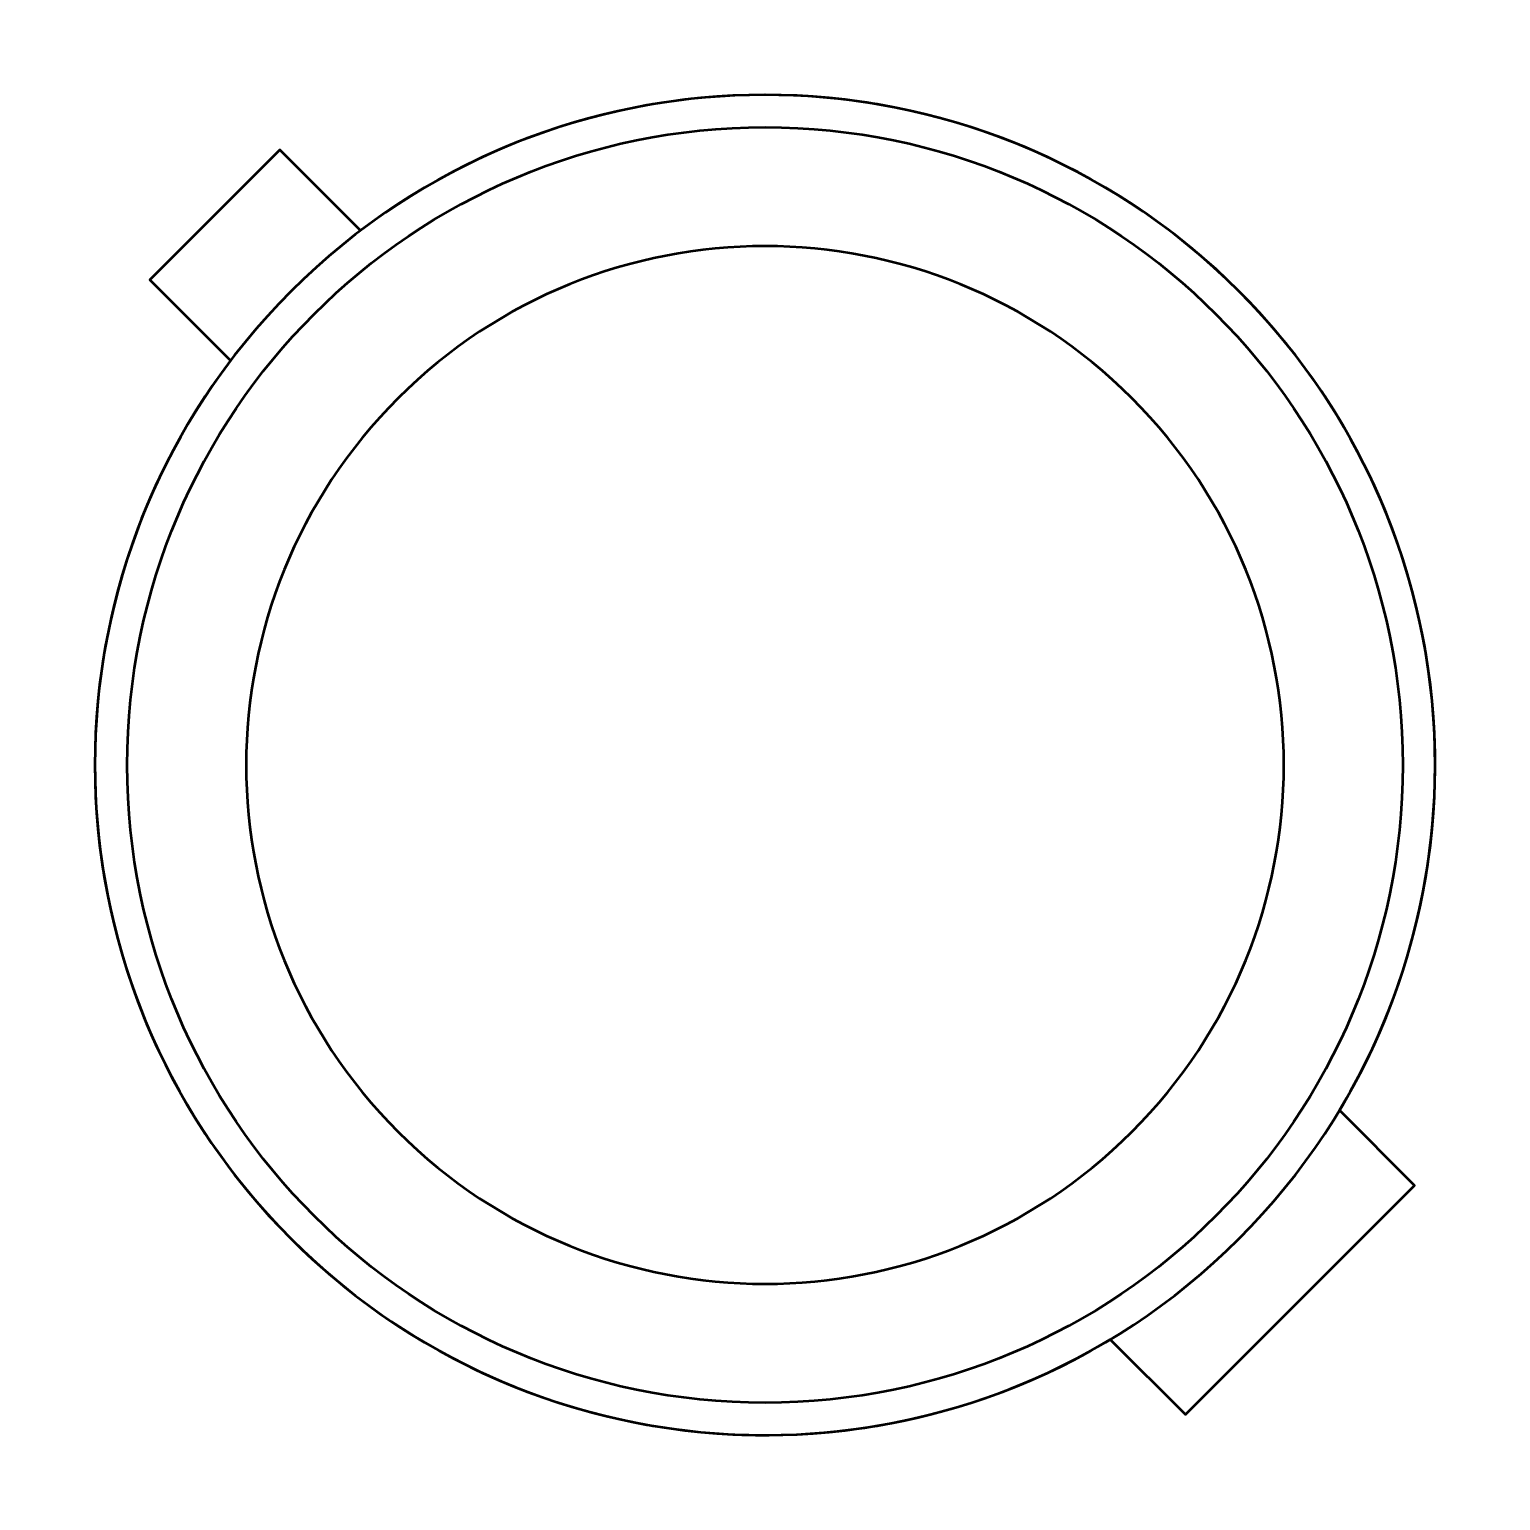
# Model space of a CAD drawing. Header units: centimetres. Extents: x -12.4 to 13.9, y -15.4 to 15.6.
# Drawn here: x 7.1 to 13.9, y -15.4 to -8.6 of the extents above; entities that cross this region are included whole.
import ezdxf

# ---------------------------------------------------------------- set-up
doc = ezdxf.new("R2010")
doc.units = ezdxf.units.CM
doc.header["$MEASUREMENT"] = 0
doc.layers.add('Layer 1', color=7, linetype='Continuous')

msp = doc.modelspace()

# ---------------------------------------------------------------- linework, layer by layer
at = {"layer": 'Layer 1', "lineweight": 53}
msp.add_ellipse((10.5, -12), major_axis=(0, 2.95), ratio=1, dxfattribs=at)
at = {"layer": 'Layer 1', "color": 4, "lineweight": 53}
for points, knots in [([(8.30796, -9.80796), (9.5186, -8.59733), (11.48139, -8.59733), (12.69203, -9.80796), (12.69203, -9.80796), (13.90266, -11.0186), (13.90266, -12.98139), (12.69203, -14.19203), (12.69203, -14.19203), (11.48139, -15.40266), (9.5186, -15.40266), (8.30796, -14.19203), (8.30796, -14.19203), (7.09733, -12.98139), (7.09733, -11.0186), (8.30796, -9.80796)], [0, 0, 0, 0, 0.2, 0.2, 0.2, 0.2, 0.4, 0.4, 0.4, 0.4, 0.6, 0.6, 0.6, 0.6, 1, 1, 1, 1]), ([(8.62908, -9.52804), (9.84401, -8.60614), (11.58336, -8.6993), (12.69203, -9.80796), (12.69203, -9.80796), (13.71976, -10.8357), (13.87483, -12.40544), (13.15761, -13.59695), (13.15761, -13.59695), (13.15761, -13.59695), (13.5052, -13.94454), (13.5052, -13.94454), (13.5052, -13.94454), (13.5052, -13.94454), (12.44454, -15.0052), (12.44454, -15.0052), (12.44454, -15.0052), (12.44454, -15.0052), (12.09695, -14.65761), (12.09695, -14.65761), (12.09695, -14.65761), (10.90544, -15.37483), (9.3357, -15.21976), (8.30796, -14.19203), (8.30796, -14.19203), (7.1993, -13.08336), (7.10614, -11.34401), (8.02804, -10.12908), (8.02804, -10.12908), (8.02804, -10.12908), (7.65389, -9.75493), (7.65389, -9.75493), (7.65389, -9.75493), (7.65389, -9.75493), (8.25493, -9.15389), (8.25493, -9.15389), (8.25493, -9.15389), (8.25493, -9.15389), (8.62908, -9.52804), (8.62908, -9.52804)], [0, 0, 0, 0, 0.0909091, 0.0909091, 0.0909091, 0.0909091, 0.1818182, 0.1818182, 0.1818182, 0.1818182, 0.2727273, 0.2727273, 0.2727273, 0.2727273, 0.3636364, 0.3636364, 0.3636364, 0.3636364, 0.4545455, 0.4545455, 0.4545455, 0.4545455, 0.5454545, 0.5454545, 0.5454545, 0.5454545, 0.6363636, 0.6363636, 0.6363636, 0.6363636, 0.7272727, 0.7272727, 0.7272727, 0.7272727, 0.8181818, 0.8181818, 0.8181818, 0.8181818, 1, 1, 1, 1]), ([(8.80294, -10.30294), (9.7402, -9.36568), (11.25979, -9.36568), (12.19705, -10.30294), (12.19705, -10.30294), (13.13431, -11.2402), (13.13431, -12.75979), (12.19705, -13.69705), (12.19705, -13.69705), (11.25979, -14.63431), (9.7402, -14.63431), (8.80294, -13.69705), (8.80294, -13.69705), (7.86568, -12.75979), (7.86568, -11.2402), (8.80294, -10.30294)], [0, 0, 0, 0, 0.2, 0.2, 0.2, 0.2, 0.4, 0.4, 0.4, 0.4, 0.6, 0.6, 0.6, 0.6, 1, 1, 1, 1])]:
    msp.add_open_spline(points, degree=3, knots=knots, dxfattribs=at)

doc.saveas('drawing.dxf')
